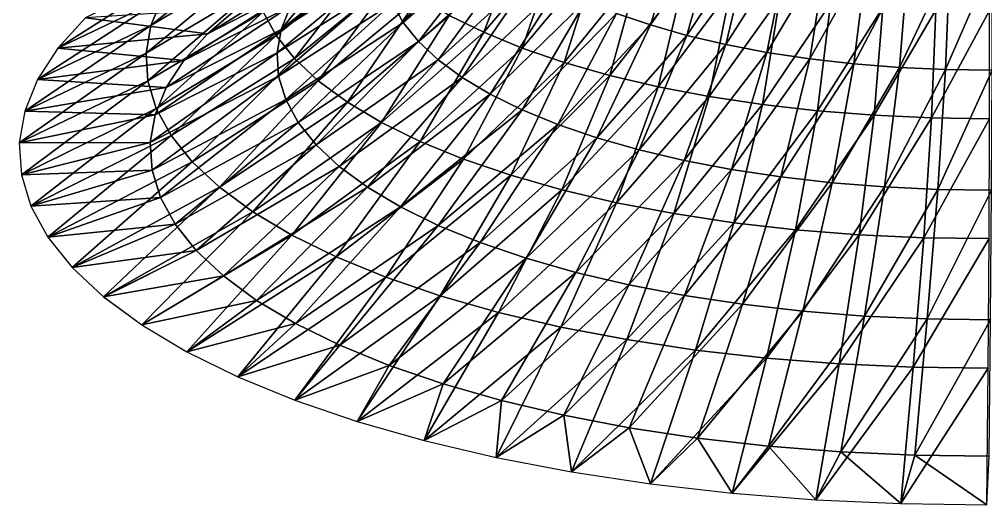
# Model space of a CAD drawing. Header units: metres. Extents: x -644 to 621, y -139 to 1855.
# Drawn here: x -376.4 to -7.7, y -139.4 to 45.9 of the extents above; entities that cross this region are included whole.
import ezdxf

# ---------------------------------------------------------------- set-up
doc = ezdxf.new("R2010")
doc.units = ezdxf.units.M

msp = doc.modelspace()

# ---------------------------------------------------------------- linework, layer by layer
for points in [[(-229.94308, 44.68779, -4451.871), (-199.604, 81.86403, -4458.4927), (-234.0087, 52.114243, -4433.1016), (-234.00859, 52.11434, -4433.1016)], [(-229.94308, 44.68779, -4451.871), (-194.57458, 75.58863, -4474.402), (-199.604, 81.86403, -4458.4927), (-199.6039, 81.86413, -4458.4927)], [(-135.60065, 43.719864, -4556.223), (-123.23194, 83.313515, -4556.223), (-148.50674, 48.133533, -4544.7456), (-148.50664, 48.133633, -4544.7456)], [(-135.60065, 43.719864, -4556.223), (-110.628845, 79.721985, -4565.6274), (-123.23194, 83.313515, -4556.223), (-123.23184, 83.313614, -4556.223)], [(-199.20802, 40.930862, -4561.2695), (-184.48955, 79.64537, -4563.549), (-212.3706, 47.401443, -4544.62), (-212.3705, 47.401543, -4544.62)], [(-199.20802, 40.930862, -4561.2695), (-170.94194, 74.099525, -4577.8887), (-184.48955, 79.64537, -4563.549), (-184.48944, 79.64547, -4563.549)], [(-121.672035, 39.750587, -4566.616), (-110.628845, 79.721985, -4565.6274), (-135.60065, 43.719864, -4556.223), (-135.60054, 43.719963, -4556.223)], [(-121.672035, 39.750587, -4566.616), (-97.1965, 76.55987, -4573.979), (-110.628845, 79.721985, -4565.6274), (-110.628746, 79.722084, -4565.6274)], [(-326.26007, 43.504173, -4352.8604), (-286.78607, 67.10458, -4393.845), (-285.21442, 76.336365, -4370.717), (-285.21432, 76.336464, -4370.717)], [(-326.26007, 43.504173, -4352.8604), (-285.21442, 76.336365, -4370.717), (-321.9795, 54.009895, -4326.6167), (-321.9794, 54.009995, -4326.6167)], [(-278.47818, 39.733658, -4462.817), (-248.13908, 76.90989, -4469.4385), (-283.4051, 48.733345, -4440.0713), (-283.405, 48.733444, -4440.0713)], [(-278.47818, 39.733658, -4462.817), (-241.879, 69.098976, -4489.24), (-248.13908, 76.90989, -4469.4385), (-248.13898, 76.90999, -4469.4385)], [(-276.54742, 42.059784, -4358.0146), (-236.79863, 67.274, -4394.9565), (-235.50177, 74.89198, -4375.871), (-235.50166, 74.89208, -4375.871)], [(-276.54742, 42.059784, -4358.0146), (-235.50177, 74.89198, -4375.871), (-272.91992, 50.962692, -4335.775), (-272.91983, 50.96279, -4335.775)], [(-224.13382, 37.43936, -4470.2476), (-194.57458, 75.58863, -4474.402), (-229.94308, 44.68779, -4451.871), (-229.94298, 44.68789, -4451.871)], [(-224.13382, 37.43936, -4470.2476), (-188.07385, 69.51509, -4489.8496), (-194.57458, 75.58863, -4474.402), (-194.57448, 75.58873, -4474.402)], [(-184.53885, 34.925896, -4576.7964), (-170.94194, 74.099525, -4577.8887), (-199.20802, 40.930862, -4561.2695), (-199.20792, 40.93096, -4561.2695)], [(-184.53885, 34.925896, -4576.7964), (-156.10605, 69.0259, -4591.082), (-170.94194, 74.099525, -4577.8887), (-170.94183, 74.099625, -4577.8887)], [(-106.82694, 36.255898, -4575.846), (-97.1965, 76.55987, -4573.979), (-121.672035, 39.750587, -4566.616), (-121.671936, 39.750687, -4566.616)], [(-106.82694, 36.255898, -4575.846), (-83.037125, 73.85125, -4581.2144), (-97.1965, 76.55987, -4573.979), (-97.1964, 76.55997, -4573.979)], [(-91.17838, 33.262405, -4583.843), (-83.037125, 73.85125, -4581.2144), (-106.82694, 36.255898, -4575.846), (-106.82684, 36.255997, -4575.846)], [(-91.17838, 33.262405, -4583.843), (-68.25847, 71.61675, -4587.2783), (-83.037125, 73.85125, -4581.2144), (-83.037025, 73.85135, -4581.2144)], [(-74.845375, 30.792892, -4590.5444), (-68.25847, 71.61675, -4587.2783), (-91.17838, 33.262405, -4583.843), (-91.17828, 33.262505, -4583.843)], [(-74.845375, 30.792892, -4590.5444), (-52.973015, 69.87337, -4592.125), (-68.25847, 71.61675, -4587.2783), (-68.25837, 71.61685, -4587.2783)], [(-328.06082, 32.926407, -4379.361), (-286.1814, 57.880173, -4417.0225), (-286.78607, 67.10458, -4393.845), (-286.78598, 67.10468, -4393.845)], [(-328.06082, 32.926407, -4379.361), (-286.78607, 67.10458, -4393.845), (-326.26007, 43.504173, -4352.8604), (-326.25998, 43.504272, -4352.8604)], [(-304.5897, 40.301308, -4262.546), (-267.21844, 59.73678, -4313.9224), (-259.48648, 68.31528, -4292.6235), (-259.4864, 68.31538, -4292.6235)], [(-304.5897, 40.301308, -4262.546), (-259.48648, 68.31528, -4292.6235), (-293.18103, 50.080368, -4238.3457), (-293.18094, 50.080467, -4238.3457)], [(-271.4383, 30.949703, -4485.086), (-241.879, 69.098976, -4489.24), (-278.47818, 39.733658, -4462.817), (-278.4781, 39.733757, -4462.817)], [(-278.0735, 33.095825, -4380.472), (-236.2997, 59.662117, -4414.082), (-236.79863, 67.274, -4394.9565), (-236.79852, 67.2741, -4394.9565)], [(-278.0735, 33.095825, -4380.472), (-236.79863, 67.274, -4394.9565), (-276.54742, 42.059784, -4358.0146), (-276.54733, 42.059883, -4358.0146)], [(-271.4383, 30.949703, -4485.086), (-233.78761, 61.5393, -4508.4683), (-241.879, 69.098976, -4489.24), (-241.87889, 69.099075, -4489.24)], [(-216.62512, 30.42408, -4488.0903), (-188.07385, 69.51509, -4489.8496), (-224.13382, 37.43936, -4470.2476), (-224.13371, 37.43946, -4470.2476)], [(-216.62512, 30.42408, -4488.0903), (-180.15129, 63.689617, -4504.7188), (-188.07385, 69.51509, -4489.8496), (-188.07375, 69.51519, -4489.8496)], [(-168.47475, 29.432251, -4591.082), (-156.10605, 69.0259, -4591.082), (-184.53885, 34.925896, -4576.7964), (-184.53874, 34.925995, -4576.7964)], [(-168.47475, 29.432251, -4591.082), (-140.09477, 64.46313, -4603.03), (-156.10605, 69.0259, -4591.082), (-156.10594, 69.026, -4591.082)], [(-57.952293, 28.866158, -4595.9014), (-52.973015, 69.87337, -4592.125), (-74.845375, 30.792892, -4590.5444), (-74.845276, 30.792992, -4590.5444)], [(-57.952293, 28.866158, -4595.9014), (-37.297096, 68.63437, -4595.718), (-52.973015, 69.87337, -4592.125), (-52.972916, 69.87347, -4592.125)], [(-40.627655, 27.49685, -4599.8716), (-37.297096, 68.63437, -4595.718), (-57.952293, 28.866158, -4595.9014), (-57.952194, 28.866257, -4595.9014)], [(-40.627655, 27.49685, -4599.8716), (-21.350006, 67.90919, -4598.0283), (-37.297096, 68.63437, -4595.718), (-37.296997, 68.63447, -4595.718)], [(-23.003345, 26.695396, -4602.4253), (-21.350006, 67.90919, -4598.0283), (-40.627655, 27.49685, -4599.8716), (-40.627556, 27.496948, -4599.8716)], [(-23.003345, 26.695396, -4602.4253), (-5.253118, 67.70334, -4599.04), (-21.350006, 67.90919, -4598.0283), (-21.349907, 67.90929, -4598.0283)], [(-5.213478, 26.467896, -4603.5435), (-5.253118, 67.70334, -4599.04), (-23.003345, 26.695396, -4602.4253), (-23.003246, 26.695496, -4602.4253)], [(-361.7133, 34.84235, -4274.4946), (-321.9795, 54.009895, -4326.6167), (-315.25156, 64.36361, -4300.83), (-315.25146, 64.36371, -4300.83)], [(-361.7133, 34.84235, -4274.4946), (-315.25156, 64.36361, -4300.83), (-351.23077, 46.47255, -4245.6187), (-351.23068, 46.47265, -4245.6187)], [(-207.4741, 23.695335, -4505.2646), (-180.15129, 63.689617, -4504.7188), (-216.62512, 30.42408, -4488.0903), (-216.62502, 30.42418, -4488.0903)], [(-207.4741, 23.695335, -4505.2646), (-170.86717, 58.156548, -4518.895), (-180.15129, 63.689617, -4504.7188), (-180.15118, 63.689716, -4504.7188)], [(-151.13794, 24.49173, -4604.0186), (-140.09477, 64.46313, -4603.03), (-168.47475, 29.432251, -4591.082), (-168.47464, 29.43235, -4591.082)], [(-151.13794, 24.49173, -4604.0186), (-123.03, 60.445892, -4613.6396), (-140.09477, 64.46313, -4603.03), (-140.09467, 64.46323, -4603.03)], [(-313.6802, 30.215515, -4287.5874), (-272.91992, 50.962692, -4335.775), (-267.21844, 59.73678, -4313.9224), (-267.21835, 59.736877, -4313.9224)], [(-313.6802, 30.215515, -4287.5874), (-267.21844, 59.73678, -4313.9224), (-304.5897, 40.301308, -4262.546), (-304.5896, 40.301407, -4262.546)], [(-277.48636, 24.139027, -4402.9766), (-236.2997, 59.662117, -4414.082), (-278.0735, 33.095825, -4380.472), (-278.0734, 33.095924, -4380.472)], [(-277.48636, 24.139027, -4402.9766), (-234.0087, 52.114243, -4433.1016), (-236.2997, 59.662117, -4414.082), (-236.29959, 59.662216, -4414.082)], [(-262.3389, 22.448292, -4506.7085), (-233.78761, 61.5393, -4508.4683), (-271.4383, 30.949703, -4485.086), (-271.4382, 30.949802, -4485.086)], [(-262.3389, 22.448292, -4506.7085), (-223.92648, 54.28839, -4526.975), (-233.78761, 61.5393, -4508.4683), (-233.7875, 61.5394, -4508.4683)], [(-132.66043, 20.14193, -4615.507), (-123.03, 60.445892, -4613.6396), (-151.13794, 24.49173, -4604.0186), (-151.13783, 24.491829, -4604.0186)], [(-132.66043, 20.14193, -4615.507), (-105.041565, 57.004807, -4622.8315), (-123.03, 60.445892, -4613.6396), (-123.0299, 60.44599, -4613.6396)], [(-327.36804, 22.357082, -4405.917), (-286.1814, 57.880173, -4417.0225), (-328.06082, 32.926407, -4379.361), (-328.06073, 32.926506, -4379.361)], [(-327.36804, 22.357082, -4405.917), (-283.4051, 48.733345, -4440.0713), (-286.1814, 57.880173, -4417.0225), (-286.1813, 57.880272, -4417.0225)], [(-196.75041, 17.304337, -4521.639), (-170.86717, 58.156548, -4518.895), (-207.4741, 23.695335, -4505.2646), (-207.474, 23.695435, -4505.2646)], [(-196.75041, 17.304337, -4521.639), (-160.29216, 52.958, -4532.2715), (-170.86717, 58.156548, -4518.895), (-170.86707, 58.156647, -4518.895)], [(-113.18282, 16.41597, -4625.46), (-105.041565, 57.004807, -4622.8315), (-132.66043, 20.14193, -4615.507), (-132.66032, 20.142029, -4615.507)], [(-113.18282, 16.41597, -4625.46), (-86.2664, 54.166046, -4630.5356), (-105.041565, 57.004807, -4622.8315), (-105.041466, 57.004906, -4622.8315)], [(-369.443, 22.946978, -4304.121), (-326.26007, 43.504173, -4352.8604), (-321.9795, 54.009895, -4326.6167), (-321.9794, 54.009995, -4326.6167)], [(-369.443, 22.946978, -4304.121), (-321.9795, 54.009895, -4326.6167), (-361.7133, 34.84235, -4274.4946), (-361.7132, 34.84245, -4274.4946)], [(-274.7906, 15.257553, -4425.357), (-234.0087, 52.114243, -4433.1016), (-277.48636, 24.139027, -4402.9766), (-277.48627, 24.139126, -4402.9766)], [(-274.7906, 15.257553, -4425.357), (-229.94308, 44.68779, -4451.871), (-234.0087, 52.114243, -4433.1016), (-234.00859, 52.11434, -4433.1016)], [(-251.24928, 14.294113, -4527.521), (-223.92648, 54.28839, -4526.975), (-262.3389, 22.448292, -4506.7085), (-262.3388, 22.448391, -4506.7085)], [(-251.24928, 14.294113, -4527.521), (-212.3706, 47.401443, -4544.62), (-223.92648, 54.28839, -4526.975), (-223.92638, 54.28849, -4526.975)], [(-184.53569, 11.299721, -4537.0894), (-160.29216, 52.958, -4532.2715), (-196.75041, 17.304337, -4521.639), (-196.7503, 17.304436, -4521.639)], [(-184.53569, 11.299721, -4537.0894), (-148.50674, 48.133533, -4544.7456), (-160.29216, 52.958, -4532.2715), (-160.29205, 52.9581, -4532.2715)], [(-92.85331, 13.342194, -4633.802), (-86.2664, 54.166046, -4630.5356), (-113.18282, 16.41597, -4625.46), (-113.182724, 16.416069, -4625.46)], [(-92.85331, 13.342194, -4633.802), (-66.84738, 51.95121, -4636.6934), (-86.2664, 54.166046, -4630.5356), (-86.266304, 54.166145, -4630.5356)], [(-71.82665, 10.944, -4640.469), (-66.84738, 51.95121, -4636.6934), (-92.85331, 13.342194, -4633.802), (-92.85321, 13.342294, -4633.802)], [(-71.82665, 10.944, -4640.469), (-46.932304, 50.37716, -4641.257), (-66.84738, 51.95121, -4636.6934), (-66.84728, 51.95131, -4636.6934)], [(-351.23077, 46.47255, -4245.6187), (-304.5897, 40.301308, -4262.546), (-293.18103, 50.080368, -4238.3457), (-293.18094, 50.080467, -4238.3457)], [(-324.18692, 11.876656, -4432.326), (-283.4051, 48.733345, -4440.0713), (-327.36804, 22.357082, -4405.917), (-327.36795, 22.357182, -4405.917)], [(-324.18692, 11.876656, -4432.326), (-278.47818, 39.733658, -4462.817), (-283.4051, 48.733345, -4440.0713), (-283.405, 48.733444, -4440.0713)], [(-320.38345, 19.899773, -4313.2793), (-276.54742, 42.059784, -4358.0146), (-272.91992, 50.962692, -4335.775), (-272.91983, 50.96279, -4335.775)], [(-320.38345, 19.899773, -4313.2793), (-272.91992, 50.962692, -4335.775), (-313.6802, 30.215515, -4287.5874), (-313.6801, 30.215614, -4287.5874)], [(-170.9229, 5.727196, -4551.498), (-148.50674, 48.133533, -4544.7456), (-184.53569, 11.299721, -4537.0894), (-184.53558, 11.299821, -4537.0894)], [(-170.9229, 5.727196, -4551.498), (-135.60065, 43.719864, -4556.223), (-148.50674, 48.133533, -4544.7456), (-148.50664, 48.133633, -4544.7456)], [(-50.262863, 9.239624, -4645.411), (-46.932304, 50.37716, -4641.257), (-71.82665, 10.944, -4640.469), (-71.82655, 10.9441, -4640.469)], [(-50.262863, 9.239624, -4645.411), (-26.672726, 49.45587, -4644.193), (-46.932304, 50.37716, -4641.257), (-46.932205, 50.37726, -4641.257)], [(-28.32607, 8.242065, -4648.59), (-26.672726, 49.45587, -4644.193), (-50.262863, 9.239624, -4645.411), (-50.262764, 9.239724, -4645.411)], [(-28.32607, 8.242065, -4648.59), (-6.222844, 49.19435, -4645.478), (-26.672726, 49.45587, -4644.193), (-26.672626, 49.45597, -4644.193)], [(-6.183203, 7.958908, -4649.9814), (-6.222844, 49.19435, -4645.478), (-28.32607, 8.242065, -4648.59), (-28.325972, 8.242166, -4648.59)], [(-304.5897, 40.301308, -4262.546), (-351.23077, 46.47255, -4245.6187), (-361.7133, 34.84235, -4274.4946), (-361.7132, 34.84245, -4274.4946)], [(-270.00662, 6.518953, -4447.443), (-229.94308, 44.68779, -4451.871), (-274.7906, 15.257553, -4425.357), (-274.7905, 15.257653, -4425.357)], [(-270.00662, 6.518953, -4447.443), (-224.13382, 37.43936, -4470.2476), (-229.94308, 44.68779, -4451.871), (-229.94298, 44.68789, -4451.871)], [(-238.25389, 6.549225, -4547.3643), (-212.3706, 47.401443, -4544.62), (-251.24928, 14.294113, -4527.521), (-251.24918, 14.294213, -4527.521)], [(-238.25389, 6.549225, -4547.3643), (-199.20802, 40.930862, -4561.2695), (-212.3706, 47.401443, -4544.62), (-212.3705, 47.401543, -4544.62)], [(-374.361, 10.876968, -4334.272), (-328.06082, 32.926407, -4379.361), (-326.26007, 43.504173, -4352.8604), (-326.25998, 43.504272, -4352.8604)], [(-374.361, 10.876968, -4334.272), (-326.26007, 43.504173, -4352.8604), (-369.443, 22.946978, -4304.121), (-369.4429, 22.947077, -4304.121)], [(-324.64838, 9.432579, -4339.427), (-278.0735, 33.095825, -4380.472), (-276.54742, 42.059784, -4358.0146), (-276.54733, 42.059883, -4358.0146)], [(-324.64838, 9.432579, -4339.427), (-276.54742, 42.059784, -4358.0146), (-320.38345, 19.899773, -4313.2793), (-320.38336, 19.899872, -4313.2793)], [(-223.45157, -0.727417, -4566.088), (-199.20802, 40.930862, -4561.2695), (-238.25389, 6.549225, -4547.3643), (-238.25378, 6.549325, -4547.3643)], [(-223.45157, -0.727417, -4566.088), (-184.53885, 34.925896, -4576.7964), (-199.20802, 40.930862, -4561.2695), (-199.20792, 40.93096, -4561.2695)], [(-156.01562, 0.629158, -4564.7554), (-135.60065, 43.719864, -4556.223), (-170.9229, 5.727196, -4551.498), (-170.92279, 5.727296, -4551.498)], [(-156.01562, 0.629158, -4564.7554), (-121.672035, 39.750587, -4566.616), (-135.60065, 43.719864, -4556.223), (-135.60054, 43.719963, -4556.223)], [(-361.7133, 34.84235, -4274.4946), (-313.6802, 30.215515, -4287.5874), (-304.5897, 40.301308, -4262.546), (-304.5896, 40.301407, -4262.546)], [(-318.54172, 1.564823, -4458.388), (-278.47818, 39.733658, -4462.817), (-324.18692, 11.876656, -4432.326), (-324.18683, 11.876756, -4432.326)], [(-318.54172, 1.564823, -4458.388), (-271.4383, 30.949703, -4485.086), (-278.47818, 39.733658, -4462.817), (-278.4781, 39.733757, -4462.817)], [(-263.17096, -2.010166, -4469.0654), (-224.13382, 37.43936, -4470.2476), (-270.00662, 6.518953, -4447.443), (-270.00653, 6.519054, -4447.443)], [(-263.17096, -2.010166, -4469.0654), (-216.62512, 30.42408, -4488.0903), (-224.13382, 37.43936, -4470.2476), (-224.13371, 37.43946, -4470.2476)], [(-139.9273, -3.955582, -4576.76), (-121.672035, 39.750587, -4566.616), (-156.01562, 0.629158, -4564.7554), (-156.01552, 0.629258, -4564.7554)], [(-139.9273, -3.955582, -4576.76), (-106.82694, 36.255898, -4575.846), (-121.672035, 39.750587, -4566.616), (-121.671936, 39.750687, -4566.616)], [(-313.6802, 30.215515, -4287.5874), (-361.7133, 34.84235, -4274.4946), (-369.443, 22.946978, -4304.121), (-369.4429, 22.947077, -4304.121)], [(-206.955, -7.480438, -4583.549), (-184.53885, 34.925896, -4576.7964), (-223.45157, -0.727417, -4566.088), (-223.45146, -0.727317, -4566.088)], [(-206.955, -7.480438, -4583.549), (-168.47475, 29.432251, -4591.082), (-184.53885, 34.925896, -4576.7964), (-184.53874, 34.925995, -4576.7964)], [(-122.78043, -7.992134, -4587.421), (-106.82694, 36.255898, -4575.846), (-139.9273, -3.955582, -4576.76), (-139.9272, -3.955482, -4576.76)], [(-122.78043, -7.992134, -4587.421), (-91.17838, 33.262405, -4583.843), (-106.82694, 36.255898, -4575.846), (-106.82684, 36.255997, -4575.846)], [(-104.705444, -11.449776, -4596.657), (-91.17838, 33.262405, -4583.843), (-122.78043, -7.992134, -4587.421), (-122.780334, -7.992034, -4587.421)], [(-104.705444, -11.449776, -4596.657), (-74.845375, 30.792892, -4590.5444), (-91.17838, 33.262405, -4583.843), (-91.17828, 33.262505, -4583.843)], [(-376.42987, -1.27582, -4364.7188), (-327.36804, 22.357082, -4405.917), (-328.06082, 32.926407, -4379.361), (-328.06073, 32.926506, -4379.361)], [(-376.42987, -1.27582, -4364.7188), (-328.06082, 32.926407, -4379.361), (-374.361, 10.876968, -4334.272), (-374.3609, 10.877069, -4334.272)], [(-369.443, 22.946978, -4304.121), (-320.38345, 19.899773, -4313.2793), (-313.6802, 30.215515, -4287.5874), (-313.6801, 30.215614, -4287.5874)], [(-326.4425, -1.106401, -4365.83), (-277.48636, 24.139027, -4402.9766), (-278.0735, 33.095825, -4380.472), (-278.0734, 33.095924, -4380.472)], [(-326.4425, -1.106401, -4365.83), (-278.0735, 33.095825, -4380.472), (-324.64838, 9.432579, -4339.427), (-324.6483, 9.432679, -4339.427)], [(-310.4754, -8.499825, -4483.904), (-271.4383, 30.949703, -4485.086), (-318.54172, 1.564823, -4458.388), (-318.54163, 1.564923, -4458.388)], [(-310.4754, -8.499825, -4483.904), (-262.3389, 22.448292, -4506.7085), (-271.4383, 30.949703, -4485.086), (-271.4382, 30.949802, -4485.086)], [(-254.33559, -10.26495, -4490.061), (-216.62512, 30.42408, -4488.0903), (-263.17096, -2.010166, -4469.0654), (-263.17087, -2.010066, -4469.0654)], [(-254.33559, -10.26495, -4490.061), (-207.4741, 23.695335, -4505.2646), (-216.62512, 30.42408, -4488.0903), (-216.62502, 30.42418, -4488.0903)], [(-85.83992, -14.302208, -4604.3984), (-74.845375, 30.792892, -4590.5444), (-104.705444, -11.449776, -4596.657), (-104.705345, -11.449676, -4596.657)], [(-85.83992, -14.302208, -4604.3984), (-57.952293, 28.866158, -4595.9014), (-74.845375, 30.792892, -4590.5444), (-74.845276, 30.792992, -4590.5444)], [(-188.88974, -13.658455, -4599.6143), (-168.47475, 29.432251, -4591.082), (-206.955, -7.480438, -4583.549), (-206.9549, -7.480338, -4583.549)], [(-188.88974, -13.658455, -4599.6143), (-151.13794, 24.49173, -4604.0186), (-168.47475, 29.432251, -4591.082), (-168.47464, 29.43235, -4591.082)], [(-66.32745, -16.52771, -4610.5854), (-57.952293, 28.866158, -4595.9014), (-85.83992, -14.302208, -4604.3984), (-85.83982, -14.302108, -4604.3984)], [(-66.32745, -16.52771, -4610.5854), (-40.627655, 27.49685, -4599.8716), (-57.952293, 28.866158, -4595.9014), (-57.952194, 28.866257, -4595.9014)], [(-46.316544, -18.109322, -4615.1714), (-40.627655, 27.49685, -4599.8716), (-66.32745, -16.52771, -4610.5854), (-66.327354, -16.52761, -4610.5854)], [(-46.316544, -18.109322, -4615.1714), (-23.003345, 26.695396, -4602.4253), (-40.627655, 27.49685, -4599.8716), (-40.627556, 27.496948, -4599.8716)], [(-25.95948, -19.03505, -4618.1216), (-23.003345, 26.695396, -4602.4253), (-46.316544, -18.109322, -4615.1714), (-46.316444, -18.109222, -4615.1714)], [(-25.95948, -19.03505, -4618.1216), (-5.213478, 26.467896, -4603.5435), (-23.003345, 26.695396, -4602.4253), (-23.003246, 26.695496, -4602.4253)], [(-5.41119, -19.297829, -4619.4126), (-5.213478, 26.467896, -4603.5435), (-25.95948, -19.03505, -4618.1216), (-25.959381, -19.03495, -4618.1216)], [(-375.63394, -13.418902, -4395.229), (-327.36804, 22.357082, -4405.917), (-376.42987, -1.27582, -4364.7188), (-376.42978, -1.27572, -4364.7188)], [(-375.63394, -13.418902, -4395.229), (-324.18692, 11.876656, -4432.326), (-327.36804, 22.357082, -4405.917), (-327.36795, 22.357182, -4405.917)], [(-320.38345, 19.899773, -4313.2793), (-369.443, 22.946978, -4304.121), (-374.361, 10.876968, -4334.272), (-374.3609, 10.877069, -4334.272)], [(-325.75223, -11.636959, -4392.2886), (-277.48636, 24.139027, -4402.9766), (-326.4425, -1.106401, -4365.83), (-326.4424, -1.106301, -4365.83)], [(-325.75223, -11.636959, -4392.2886), (-274.7906, 15.257553, -4425.357), (-277.48636, 24.139027, -4402.9766), (-277.48627, 24.139126, -4402.9766)], [(-300.04935, -18.240742, -4508.6797), (-262.3389, 22.448292, -4506.7085), (-310.4754, -8.499825, -4483.904), (-310.4753, -8.499724, -4483.904)], [(-300.04935, -18.240742, -4508.6797), (-251.24928, 14.294113, -4527.521), (-262.3389, 22.448292, -4506.7085), (-262.3388, 22.448391, -4506.7085)], [(-243.56772, -18.182568, -4510.27), (-207.4741, 23.695335, -4505.2646), (-254.33559, -10.26495, -4490.061), (-254.33548, -10.26485, -4490.061)], [(-243.56772, -18.182568, -4510.27), (-196.75041, 17.304337, -4521.639), (-207.4741, 23.695335, -4505.2646), (-207.474, 23.695435, -4505.2646)], [(-169.39322, -19.21444, -4614.162), (-151.13794, 24.49173, -4604.0186), (-188.88974, -13.658455, -4599.6143), (-188.88963, -13.658355, -4599.6143)], [(-169.39322, -19.21444, -4614.162), (-132.66043, 20.14193, -4615.507), (-151.13794, 24.49173, -4604.0186), (-151.13783, 24.491829, -4604.0186)], [(-374.361, 10.876968, -4334.272), (-324.64838, 9.432579, -4339.427), (-320.38345, 19.899773, -4313.2793), (-320.38336, 19.899872, -4313.2793)], [(-148.61389, -24.106094, -4627.082), (-132.66043, 20.14193, -4615.507), (-169.39322, -19.21444, -4614.162), (-169.39311, -19.21434, -4614.162)], [(-148.61389, -24.106094, -4627.082), (-113.18282, 16.41597, -4625.46), (-132.66043, 20.14193, -4615.507), (-132.66032, 20.142029, -4615.507)], [(-322.58282, -22.078957, -4418.601), (-274.7906, 15.257553, -4425.357), (-325.75223, -11.636959, -4392.2886), (-325.75214, -11.636859, -4392.2886)], [(-322.58282, -22.078957, -4418.601), (-270.00662, 6.518953, -4447.443), (-274.7906, 15.257553, -4425.357), (-274.7905, 15.257653, -4425.357)], [(-230.94931, -25.702763, -4529.5376), (-196.75041, 17.304337, -4521.639), (-243.56772, -18.182568, -4510.27), (-243.56761, -18.182468, -4510.27)], [(-230.94931, -25.702763, -4529.5376), (-184.53569, 11.299721, -4537.0894), (-196.75041, 17.304337, -4521.639), (-196.7503, 17.304436, -4521.639)], [(-126.709885, -28.296227, -4638.275), (-113.18282, 16.41597, -4625.46), (-148.61389, -24.106094, -4627.082), (-148.61378, -24.105995, -4627.082)], [(-126.709885, -28.296227, -4638.275), (-92.85331, 13.342194, -4633.802), (-113.18282, 16.41597, -4625.46), (-113.182724, 16.416069, -4625.46)], [(-371.97916, -25.459854, -4425.571), (-324.18692, 11.876656, -4432.326), (-375.63394, -13.418902, -4395.229), (-375.63385, -13.418802, -4395.229)], [(-371.97916, -25.459854, -4425.571), (-318.54172, 1.564823, -4458.388), (-324.18692, 11.876656, -4432.326), (-324.18683, 11.876756, -4432.326)], [(-287.3429, -27.583786, -4532.5264), (-251.24928, 14.294113, -4527.521), (-300.04935, -18.240742, -4508.6797), (-300.04926, -18.240643, -4508.6797)], [(-287.3429, -27.583786, -4532.5264), (-238.25389, 6.549225, -4547.3643), (-251.24928, 14.294113, -4527.521), (-251.24918, 14.294213, -4527.521)], [(-216.57643, -32.7683, -4547.718), (-184.53569, 11.299721, -4537.0894), (-230.94931, -25.702763, -4529.5376), (-230.9492, -25.702663, -4529.5376)], [(-216.57643, -32.7683, -4547.718), (-170.9229, 5.727196, -4551.498), (-184.53569, 11.299721, -4537.0894), (-184.53558, 11.299821, -4537.0894)], [(-103.84785, -31.752914, -4647.656), (-92.85331, 13.342194, -4633.802), (-126.709885, -28.296227, -4638.275), (-126.709785, -28.296127, -4638.275)], [(-103.84785, -31.752914, -4647.656), (-71.82665, 10.944, -4640.469), (-92.85331, 13.342194, -4633.802), (-92.85321, 13.342294, -4633.802)], [(-324.64838, 9.432579, -4339.427), (-374.361, 10.876968, -4334.272), (-376.42987, -1.27582, -4364.7188), (-376.42978, -1.27572, -4364.7188)], [(-376.42987, -1.27582, -4364.7188), (-326.4425, -1.106401, -4365.83), (-324.64838, 9.432579, -4339.427), (-324.6483, 9.432679, -4339.427)], [(-80.20181, -34.449867, -4655.1533), (-71.82665, 10.944, -4640.469), (-103.84785, -31.752914, -4647.656), (-103.84775, -31.752815, -4647.656)], [(-80.20181, -34.449867, -4655.1533), (-50.262863, 9.239624, -4645.411), (-71.82665, 10.944, -4640.469), (-71.82655, 10.9441, -4640.469)], [(-55.951744, -36.366547, -4660.711), (-50.262863, 9.239624, -4645.411), (-80.20181, -34.449867, -4655.1533), (-80.20171, -34.449768, -4655.1533)], [(-55.951744, -36.366547, -4660.711), (-28.32607, 8.242065, -4648.59), (-50.262863, 9.239624, -4645.411), (-50.262764, 9.239724, -4645.411)], [(-31.282204, -37.488373, -4664.2856), (-28.32607, 8.242065, -4648.59), (-55.951744, -36.366547, -4660.711), (-55.951645, -36.366447, -4660.711)], [(-31.282204, -37.488373, -4664.2856), (-6.183203, 7.958908, -4649.9814), (-28.32607, 8.242065, -4648.59), (-28.325972, 8.242166, -4648.59)], [(-6.380916, -37.806816, -4665.8506), (-6.183203, 7.958908, -4649.9814), (-31.282204, -37.488373, -4664.2856), (-31.282104, -37.488274, -4664.2856)], [(-316.95828, -32.352974, -4444.5674), (-270.00662, 6.518953, -4447.443), (-322.58282, -22.078957, -4418.601), (-322.58273, -22.078857, -4418.601)], [(-316.95828, -32.352974, -4444.5674), (-263.17096, -2.010166, -4469.0654), (-270.00662, 6.518953, -4447.443), (-270.00653, 6.519054, -4447.443)], [(-272.45276, -36.457867, -4555.2627), (-238.25389, 6.549225, -4547.3643), (-287.3429, -27.583786, -4532.5264), (-287.3428, -27.583687, -4532.5264)], [(-272.45276, -36.457867, -4555.2627), (-223.45157, -0.727417, -4566.088), (-238.25389, 6.549225, -4547.3643), (-238.25378, 6.549325, -4547.3643)], [(-200.55844, -39.32542, -4564.6724), (-170.9229, 5.727196, -4551.498), (-216.57643, -32.7683, -4547.718), (-216.57632, -32.7682, -4547.718)], [(-200.55844, -39.32542, -4564.6724), (-156.01562, 0.629158, -4564.7554), (-170.9229, 5.727196, -4551.498), (-170.92279, 5.727296, -4551.498)], [(-365.49338, -37.30711, -4455.513), (-318.54172, 1.564823, -4458.388), (-371.97916, -25.459854, -4425.571), (-371.97906, -25.459755, -4425.571)], [(-365.49338, -37.30711, -4455.513), (-310.4754, -8.499825, -4483.904), (-318.54172, 1.564823, -4458.388), (-318.54163, 1.564923, -4458.388)], [(-183.01726, -45.324207, -4580.2715), (-156.01562, 0.629158, -4564.7554), (-200.55844, -39.32542, -4564.6724), (-200.55833, -39.32532, -4564.6724)], [(-183.01726, -45.324207, -4580.2715), (-139.9273, -3.955582, -4576.76), (-156.01562, 0.629158, -4564.7554), (-156.01552, 0.629258, -4564.7554)], [(-326.4425, -1.106401, -4365.83), (-376.42987, -1.27582, -4364.7188), (-375.63394, -13.418902, -4395.229), (-375.63385, -13.418802, -4395.229)], [(-375.63394, -13.418902, -4395.229), (-325.75223, -11.636959, -4392.2886), (-326.4425, -1.106401, -4365.83), (-326.4424, -1.106301, -4365.83)], [(-308.92154, -42.38071, -4469.9897), (-263.17096, -2.010166, -4469.0654), (-316.95828, -32.352974, -4444.5674), (-316.9582, -32.352875, -4444.5674)], [(-308.92154, -42.38071, -4469.9897), (-254.33559, -10.26495, -4490.061), (-263.17096, -2.010166, -4469.0654), (-263.17087, -2.010066, -4469.0654)], [(-255.49228, -44.795437, -4576.7163), (-223.45157, -0.727417, -4566.088), (-272.45276, -36.457867, -4555.2627), (-272.45267, -36.457767, -4555.2627)], [(-255.49228, -44.795437, -4576.7163), (-206.955, -7.480438, -4583.549), (-223.45157, -0.727417, -4566.088), (-223.45146, -0.727317, -4566.088)], [(-164.08636, -50.718998, -4594.3975), (-139.9273, -3.955582, -4576.76), (-183.01726, -45.324207, -4580.2715), (-183.01715, -45.32411, -4580.2715)], [(-164.08636, -50.718998, -4594.3975), (-122.78043, -7.992134, -4587.421), (-139.9273, -3.955582, -4576.76), (-139.9272, -3.955482, -4576.76)], [(-356.22598, -48.87037, -4484.828), (-310.4754, -8.499825, -4483.904), (-365.49338, -37.30711, -4455.513), (-365.4933, -37.30701, -4455.513)], [(-356.22598, -48.87037, -4484.828), (-300.04935, -18.240742, -4508.6797), (-310.4754, -8.499825, -4483.904), (-310.4753, -8.499724, -4483.904)], [(-298.53375, -52.0859, -4494.6743), (-254.33559, -10.26495, -4490.061), (-308.92154, -42.38071, -4469.9897), (-308.92145, -42.38061, -4469.9897)], [(-298.53375, -52.0859, -4494.6743), (-243.56772, -18.182568, -4510.27), (-254.33559, -10.26495, -4490.061), (-254.33548, -10.26485, -4490.061)], [(-236.59053, -52.533054, -4596.7227), (-206.955, -7.480438, -4583.549), (-255.49228, -44.795437, -4576.7163), (-255.49217, -44.795338, -4576.7163)], [(-236.59053, -52.533054, -4596.7227), (-188.88974, -13.658455, -4599.6143), (-206.955, -7.480438, -4583.549), (-206.9549, -7.480338, -4583.549)], [(-143.90987, -55.468754, -4606.9424), (-122.78043, -7.992134, -4587.421), (-164.08636, -50.718998, -4594.3975), (-164.08626, -50.7189, -4594.3975)], [(-143.90987, -55.468754, -4606.9424), (-104.705444, -11.449776, -4596.657), (-122.78043, -7.992134, -4587.421), (-122.780334, -7.992034, -4587.421)], [(-325.75223, -11.636959, -4392.2886), (-375.63394, -13.418902, -4395.229), (-371.97916, -25.459854, -4425.571), (-371.97906, -25.459755, -4425.571)], [(-371.97916, -25.459854, -4425.571), (-322.58282, -22.078957, -4418.601), (-325.75223, -11.636959, -4392.2886), (-325.75214, -11.636859, -4392.2886)], [(-215.89137, -59.611813, -4615.131), (-188.88974, -13.658455, -4599.6143), (-236.59053, -52.533054, -4596.7227), (-236.59042, -52.532955, -4596.7227)], [(-215.89137, -59.611813, -4615.131), (-169.39322, -19.21444, -4614.162), (-188.88974, -13.658455, -4599.6143), (-188.88963, -13.658355, -4599.6143)], [(-122.6413, -59.53732, -4617.8105), (-104.705444, -11.449776, -4596.657), (-143.90987, -55.468754, -4606.9424), (-143.90976, -55.468655, -4606.9424)], [(-122.6413, -59.53732, -4617.8105), (-85.83992, -14.302208, -4604.3984), (-104.705444, -11.449776, -4596.657), (-104.705345, -11.449676, -4596.657)], [(-100.442505, -62.89371, -4626.9194), (-85.83992, -14.302208, -4604.3984), (-122.6413, -59.53732, -4617.8105), (-122.6412, -59.53722, -4617.8105)], [(-100.442505, -62.89371, -4626.9194), (-66.32745, -16.52771, -4610.5854), (-85.83992, -14.302208, -4604.3984), (-85.83982, -14.302108, -4604.3984)], [(-344.24747, -60.06169, -4513.2925), (-300.04935, -18.240742, -4508.6797), (-356.22598, -48.87037, -4484.828), (-356.2259, -48.87027, -4484.828)], [(-344.24747, -60.06169, -4513.2925), (-287.3429, -27.583786, -4532.5264), (-300.04935, -18.240742, -4508.6797), (-300.04926, -18.240643, -4508.6797)], [(-285.87387, -61.394684, -4518.4336), (-243.56772, -18.182568, -4510.27), (-298.53375, -52.0859, -4494.6743), (-298.53366, -52.0858, -4494.6743)], [(-285.87387, -61.394684, -4518.4336), (-230.94931, -25.702763, -4529.5376), (-243.56772, -18.182568, -4510.27), (-243.56761, -18.182468, -4510.27)], [(-77.48248, -65.51242, -4634.1997), (-66.32745, -16.52771, -4610.5854), (-100.442505, -62.89371, -4626.9194), (-100.442406, -62.893612, -4626.9194)], [(-77.48248, -65.51242, -4634.1997), (-46.316544, -18.109322, -4615.1714), (-66.32745, -16.52771, -4610.5854), (-66.327354, -16.52761, -4610.5854)], [(-53.935936, -67.373505, -4639.5957), (-46.316544, -18.109322, -4615.1714), (-77.48248, -65.51242, -4634.1997), (-77.48238, -65.51232, -4634.1997)], [(-53.935936, -67.373505, -4639.5957), (-25.95948, -19.03505, -4618.1216), (-46.316544, -18.109322, -4615.1714), (-46.316444, -18.109222, -4615.1714)], [(-322.58282, -22.078957, -4418.601), (-371.97916, -25.459854, -4425.571), (-365.49338, -37.30711, -4455.513), (-365.4933, -37.30701, -4455.513)], [(-365.49338, -37.30711, -4455.513), (-316.95828, -32.352974, -4444.5674), (-322.58282, -22.078957, -4418.601), (-322.58273, -22.078857, -4418.601)], [(-193.55229, -65.977844, -4631.8), (-169.39322, -19.21444, -4614.162), (-215.89137, -59.611813, -4615.131), (-215.89127, -59.611713, -4615.131)], [(-193.55229, -65.977844, -4631.8), (-148.61389, -24.106094, -4627.082), (-169.39322, -19.21444, -4614.162), (-169.39311, -19.21434, -4614.162)], [(-29.982063, -68.46278, -4643.067), (-25.95948, -19.03505, -4618.1216), (-53.935936, -67.373505, -4639.5957), (-53.935837, -67.373405, -4639.5957)], [(-29.982063, -68.46278, -4643.067), (-5.41119, -19.297829, -4619.4126), (-25.95948, -19.03505, -4618.1216), (-25.959381, -19.03495, -4618.1216)], [(-5.803196, -68.77199, -4644.5864), (-5.41119, -19.297829, -4619.4126), (-29.982063, -68.46278, -4643.067), (-29.981964, -68.462685, -4643.067)], [(-271.0384, -70.23622, -4541.087), (-230.94931, -25.702763, -4529.5376), (-285.87387, -61.394684, -4518.4336), (-285.87378, -61.394585, -4518.4336)], [(-271.0384, -70.23622, -4541.087), (-216.57643, -32.7683, -4547.718), (-230.94931, -25.702763, -4529.5376), (-230.9492, -25.702663, -4529.5376)], [(-169.74335, -71.58272, -4646.603), (-148.61389, -24.106094, -4627.082), (-193.55229, -65.977844, -4631.8), (-193.55219, -65.977745, -4631.8)], [(-169.74335, -71.58272, -4646.603), (-126.709885, -28.296227, -4638.275), (-148.61389, -24.106094, -4627.082), (-148.61378, -24.105995, -4627.082)], [(-329.64908, -70.79591, -4540.6904), (-287.3429, -27.583786, -4532.5264), (-344.24747, -60.06169, -4513.2925), (-344.24738, -60.061592, -4513.2925)], [(-329.64908, -70.79591, -4540.6904), (-272.45276, -36.457867, -4555.2627), (-287.3429, -27.583786, -4532.5264), (-287.3428, -27.583687, -4532.5264)], [(-144.64574, -76.38376, -4659.4277), (-126.709885, -28.296227, -4638.275), (-169.74335, -71.58272, -4646.603), (-169.74324, -71.58262, -4646.603)], [(-144.64574, -76.38376, -4659.4277), (-103.84785, -31.752914, -4647.656), (-126.709885, -28.296227, -4638.275), (-126.709785, -28.296127, -4638.275)], [(-316.95828, -32.352974, -4444.5674), (-365.49338, -37.30711, -4455.513), (-356.22598, -48.87037, -4484.828), (-356.2259, -48.87027, -4484.828)], [(-356.22598, -48.87037, -4484.828), (-308.92154, -42.38071, -4469.9897), (-316.95828, -32.352974, -4444.5674), (-316.9582, -32.352875, -4444.5674)], [(-254.14009, -78.54322, -4562.4614), (-216.57643, -32.7683, -4547.718), (-271.0384, -70.23622, -4541.087), (-271.0383, -70.23612, -4541.087)], [(-254.14009, -78.54322, -4562.4614), (-200.55844, -39.32542, -4564.6724), (-216.57643, -32.7683, -4547.718), (-216.57632, -32.7682, -4547.718)], [(-118.45043, -80.34444, -4670.177), (-103.84785, -31.752914, -4647.656), (-144.64574, -76.38376, -4659.4277), (-144.64563, -76.38366, -4659.4277)], [(-118.45043, -80.34444, -4670.177), (-80.20181, -34.449867, -4655.1533), (-103.84785, -31.752914, -4647.656), (-103.84775, -31.752815, -4647.656)], [(-312.5418, -80.99133, -4566.8125), (-272.45276, -36.457867, -4555.2627), (-329.64908, -70.79591, -4540.6904), (-329.649, -70.795815, -4540.6904)], [(-312.5418, -80.99133, -4566.8125), (-255.49228, -44.795437, -4576.7163), (-272.45276, -36.457867, -4555.2627), (-272.45267, -36.457767, -4555.2627)], [(-91.35684, -83.434586, -4678.7676), (-80.20181, -34.449867, -4655.1533), (-118.45043, -80.34444, -4670.177), (-118.45033, -80.34434, -4670.177)], [(-91.35684, -83.434586, -4678.7676), (-55.951744, -36.366547, -4660.711), (-80.20181, -34.449867, -4655.1533), (-80.20171, -34.449768, -4655.1533)], [(-63.571136, -85.63072, -4685.1353), (-55.951744, -36.366547, -4660.711), (-91.35684, -83.434586, -4678.7676), (-91.35674, -83.43449, -4678.7676)], [(-63.571136, -85.63072, -4685.1353), (-31.282204, -37.488373, -4664.2856), (-55.951744, -36.366547, -4660.711), (-55.951645, -36.366447, -4660.711)], [(-235.30765, -86.25246, -4582.395), (-200.55844, -39.32542, -4564.6724), (-254.14009, -78.54322, -4562.4614), (-254.13998, -78.54312, -4562.4614)], [(-235.30765, -86.25246, -4582.395), (-183.01726, -45.324207, -4580.2715), (-200.55844, -39.32542, -4564.6724), (-200.55833, -39.32532, -4564.6724)], [(-35.304794, -86.91611, -4689.231), (-31.282204, -37.488373, -4664.2856), (-63.571136, -85.63072, -4685.1353), (-63.571037, -85.63062, -4685.1353)], [(-35.304794, -86.91611, -4689.231), (-6.380916, -37.806816, -4665.8506), (-31.282204, -37.488373, -4664.2856), (-31.282104, -37.488274, -4664.2856)], [(-6.772923, -87.280975, -4691.0244), (-6.380916, -37.806816, -4665.8506), (-35.304794, -86.91611, -4689.231), (-35.304695, -86.91601, -4689.231)], [(-308.92154, -42.38071, -4469.9897), (-356.22598, -48.87037, -4484.828), (-344.24747, -60.06169, -4513.2925), (-344.24738, -60.061592, -4513.2925)], [(-344.24747, -60.06169, -4513.2925), (-298.53375, -52.0859, -4494.6743), (-308.92154, -42.38071, -4469.9897), (-308.92145, -42.38061, -4469.9897)], [(-293.05597, -90.570366, -4591.46), (-255.49228, -44.795437, -4576.7163), (-312.5418, -80.99133, -4566.8125), (-312.54172, -80.991234, -4566.8125)], [(-293.05597, -90.570366, -4591.46), (-236.59053, -52.533054, -4596.7227), (-255.49228, -44.795437, -4576.7163), (-255.49217, -44.795338, -4576.7163)], [(-214.68437, -93.30527, -4600.7354), (-183.01726, -45.324207, -4580.2715), (-235.30765, -86.25246, -4582.395), (-235.30754, -86.25236, -4582.395)], [(-214.68437, -93.30527, -4600.7354), (-164.08636, -50.718998, -4594.3975), (-183.01726, -45.324207, -4580.2715), (-183.01715, -45.32411, -4580.2715)], [(-192.42723, -99.64795, -4617.3433), (-164.08636, -50.718998, -4594.3975), (-214.68437, -93.30527, -4600.7354), (-214.68427, -93.30517, -4600.7354)], [(-192.42723, -99.64795, -4617.3433), (-143.90987, -55.468754, -4606.9424), (-164.08636, -50.718998, -4594.3975), (-164.08626, -50.7189, -4594.3975)], [(-298.53375, -52.0859, -4494.6743), (-344.24747, -60.06169, -4513.2925), (-329.64908, -70.79591, -4540.6904), (-329.649, -70.795815, -4540.6904)], [(-329.64908, -70.79591, -4540.6904), (-285.87387, -61.394684, -4518.4336), (-298.53375, -52.0859, -4494.6743), (-298.53366, -52.0858, -4494.6743)], [(-271.33975, -99.46008, -4614.446), (-236.59053, -52.533054, -4596.7227), (-293.05597, -90.570366, -4591.46), (-293.05588, -90.57027, -4591.46)], [(-271.33975, -99.46008, -4614.446), (-215.89137, -59.611813, -4615.131), (-236.59053, -52.533054, -4596.7227), (-236.59042, -52.532955, -4596.7227)], [(-168.7056, -105.23227, -4632.0923), (-143.90987, -55.468754, -4606.9424), (-192.42723, -99.64795, -4617.3433), (-192.42712, -99.64785, -4617.3433)], [(-168.7056, -105.23227, -4632.0923), (-122.6413, -59.53732, -4617.8105), (-143.90987, -55.468754, -4606.9424), (-143.90976, -55.468655, -4606.9424)], [(-285.87387, -61.394684, -4518.4336), (-329.64908, -70.79591, -4540.6904), (-312.5418, -80.99133, -4566.8125), (-312.54172, -80.991234, -4566.8125)], [(-312.5418, -80.99133, -4566.8125), (-271.0384, -70.23622, -4541.087), (-285.87387, -61.394684, -4518.4336), (-285.87378, -61.394585, -4518.4336)], [(-247.55847, -107.59288, -4635.594), (-215.89137, -59.611813, -4615.131), (-271.33975, -99.46008, -4614.446), (-271.33966, -99.459984, -4614.446)], [(-247.55847, -107.59288, -4635.594), (-193.55229, -65.977844, -4631.8), (-215.89137, -59.611813, -4615.131), (-215.89127, -59.611713, -4615.131)], [(-143.70003, -110.0157, -4644.87), (-122.6413, -59.53732, -4617.8105), (-168.7056, -105.23227, -4632.0923), (-168.70549, -105.23217, -4632.0923)], [(-143.70003, -110.0157, -4644.87), (-100.442505, -62.89371, -4626.9194), (-122.6413, -59.53732, -4617.8105), (-122.6412, -59.53722, -4617.8105)], [(-221.89314, -114.90681, -4654.7456), (-193.55229, -65.977844, -4631.8), (-247.55847, -107.59288, -4635.594), (-247.55836, -107.59278, -4635.594)], [(-221.89314, -114.90681, -4654.7456), (-169.74335, -71.58272, -4646.603), (-193.55229, -65.977844, -4631.8), (-193.55219, -65.977745, -4631.8)], [(-117.6008, -113.961845, -4655.579), (-100.442505, -62.89371, -4626.9194), (-143.70003, -110.0157, -4644.87), (-143.69992, -110.0156, -4644.87)], [(-117.6008, -113.961845, -4655.579), (-77.48248, -65.51242, -4634.1997), (-100.442505, -62.89371, -4626.9194), (-100.442406, -62.893612, -4626.9194)], [(-90.60656, -117.04067, -4664.1387), (-77.48248, -65.51242, -4634.1997), (-117.6008, -113.961845, -4655.579), (-117.6007, -113.96175, -4655.579)], [(-90.60656, -117.04067, -4664.1387), (-53.935936, -67.373505, -4639.5957), (-77.48248, -65.51242, -4634.1997), (-77.48238, -65.51232, -4634.1997)], [(-62.922752, -119.22876, -4670.483), (-53.935936, -67.373505, -4639.5957), (-90.60656, -117.04067, -4664.1387), (-90.60646, -117.04057, -4664.1387)], [(-62.922752, -119.22876, -4670.483), (-29.982063, -68.46278, -4643.067), (-53.935936, -67.373505, -4639.5957), (-53.935837, -67.373405, -4639.5957)], [(-34.760063, -120.50943, -4674.564), (-29.982063, -68.46278, -4643.067), (-62.922752, -119.22876, -4670.483), (-62.922653, -119.22866, -4670.483)], [(-34.760063, -120.50943, -4674.564), (-5.803196, -68.77199, -4644.5864), (-29.982063, -68.46278, -4643.067), (-29.981964, -68.462685, -4643.067)], [(-6.332823, -120.872955, -4676.3506), (-5.803196, -68.77199, -4644.5864), (-34.760063, -120.50943, -4674.564), (-34.759964, -120.50933, -4674.564)], [(-271.0384, -70.23622, -4541.087), (-312.5418, -80.99133, -4566.8125), (-293.05597, -90.570366, -4591.46), (-293.05588, -90.57027, -4591.46)], [(-293.05597, -90.570366, -4591.46), (-254.14009, -78.54322, -4562.4614), (-271.0384, -70.23622, -4541.087), (-271.0383, -70.23612, -4541.087)], [(-194.5391, -121.34623, -4671.753), (-169.74335, -71.58272, -4646.603), (-221.89314, -114.90681, -4654.7456), (-221.89304, -114.90671, -4654.7456)], [(-194.5391, -121.34623, -4671.753), (-144.64574, -76.38376, -4659.4277), (-169.74335, -71.58272, -4646.603), (-169.74324, -71.58262, -4646.603)], [(-165.70447, -126.86215, -4686.4873), (-144.64574, -76.38376, -4659.4277), (-194.5391, -121.34623, -4671.753), (-194.53899, -121.34613, -4671.753)], [(-165.70447, -126.86215, -4686.4873), (-118.45043, -80.34444, -4670.177), (-144.64574, -76.38376, -4659.4277), (-144.64563, -76.38366, -4659.4277)], [(-254.14009, -78.54322, -4562.4614), (-293.05597, -90.570366, -4591.46), (-271.33975, -99.46008, -4614.446), (-271.33966, -99.459984, -4614.446)], [(-271.33975, -99.46008, -4614.446), (-235.30765, -86.25246, -4582.395), (-254.14009, -78.54322, -4562.4614), (-254.13998, -78.54312, -4562.4614)], [(-135.60872, -131.41255, -4698.8364), (-118.45043, -80.34444, -4670.177), (-165.70447, -126.86215, -4686.4873), (-165.70436, -126.86205, -4686.4873)], [(-135.60872, -131.41255, -4698.8364), (-91.35684, -83.434586, -4678.7676), (-118.45043, -80.34444, -4670.177), (-118.45033, -80.34434, -4670.177)], [(-104.48092, -134.96283, -4708.7065), (-91.35684, -83.434586, -4678.7676), (-135.60872, -131.41255, -4698.8364), (-135.60861, -131.41245, -4698.8364)], [(-104.48092, -134.96283, -4708.7065), (-63.571136, -85.63072, -4685.1353), (-91.35684, -83.434586, -4678.7676), (-91.35674, -83.43449, -4678.7676)], [(-235.30765, -86.25246, -4582.395), (-271.33975, -99.46008, -4614.446), (-247.55847, -107.59288, -4635.594), (-247.55836, -107.59278, -4635.594)], [(-247.55847, -107.59288, -4635.594), (-214.68437, -93.30527, -4600.7354), (-235.30765, -86.25246, -4582.395), (-235.30754, -86.25236, -4582.395)], [(-72.55796, -137.48596, -4716.0225), (-63.571136, -85.63072, -4685.1353), (-104.48092, -134.96283, -4708.7065), (-104.48082, -134.96272, -4708.7065)], [(-72.55796, -137.48596, -4716.0225), (-35.304794, -86.91611, -4689.231), (-63.571136, -85.63072, -4685.1353), (-63.571037, -85.63062, -4685.1353)], [(-40.082787, -138.96275, -4720.728), (-35.304794, -86.91611, -4689.231), (-72.55796, -137.48596, -4716.0225), (-72.55786, -137.48586, -4716.0225)], [(-40.082787, -138.96275, -4720.728), (-6.772923, -87.280975, -4691.0244), (-35.304794, -86.91611, -4689.231), (-35.304695, -86.91601, -4689.231)], [(-7.302545, -139.38196, -4722.7886), (-6.772923, -87.280975, -4691.0244), (-40.082787, -138.96275, -4720.728), (-40.082687, -138.96265, -4720.728)], [(-214.68437, -93.30527, -4600.7354), (-247.55847, -107.59288, -4635.594), (-221.89314, -114.90681, -4654.7456), (-221.89304, -114.90671, -4654.7456)], [(-221.89314, -114.90681, -4654.7456), (-192.42723, -99.64795, -4617.3433), (-214.68437, -93.30527, -4600.7354), (-214.68427, -93.30517, -4600.7354)], [(-192.42723, -99.64795, -4617.3433), (-221.89314, -114.90681, -4654.7456), (-194.5391, -121.34623, -4671.753), (-194.53899, -121.34613, -4671.753)], [(-194.5391, -121.34623, -4671.753), (-168.7056, -105.23227, -4632.0923), (-192.42723, -99.64795, -4617.3433), (-192.42712, -99.64785, -4617.3433)], [(-168.7056, -105.23227, -4632.0923), (-194.5391, -121.34623, -4671.753), (-165.70447, -126.86215, -4686.4873), (-165.70436, -126.86205, -4686.4873)], [(-165.70447, -126.86215, -4686.4873), (-143.70003, -110.0157, -4644.87), (-168.7056, -105.23227, -4632.0923), (-168.70549, -105.23217, -4632.0923)], [(-143.70003, -110.0157, -4644.87), (-165.70447, -126.86215, -4686.4873), (-135.60872, -131.41255, -4698.8364), (-135.60861, -131.41245, -4698.8364)], [(-135.60872, -131.41255, -4698.8364), (-117.6008, -113.961845, -4655.579), (-143.70003, -110.0157, -4644.87), (-143.69992, -110.0156, -4644.87)], [(-117.6008, -113.961845, -4655.579), (-135.60872, -131.41255, -4698.8364), (-104.48092, -134.96283, -4708.7065), (-104.48082, -134.96272, -4708.7065)], [(-104.48092, -134.96283, -4708.7065), (-90.60656, -117.04067, -4664.1387), (-117.6008, -113.961845, -4655.579), (-117.6007, -113.96175, -4655.579)], [(-90.60656, -117.04067, -4664.1387), (-104.48092, -134.96283, -4708.7065), (-72.55796, -137.48596, -4716.0225), (-72.55786, -137.48586, -4716.0225)], [(-72.55796, -137.48596, -4716.0225), (-62.922752, -119.22876, -4670.483), (-90.60656, -117.04067, -4664.1387), (-90.60646, -117.04057, -4664.1387)], [(-62.922752, -119.22876, -4670.483), (-72.55796, -137.48596, -4716.0225), (-40.082787, -138.96275, -4720.728), (-40.082687, -138.96265, -4720.728)], [(-40.082787, -138.96275, -4720.728), (-34.760063, -120.50943, -4674.564), (-62.922752, -119.22876, -4670.483), (-62.922653, -119.22866, -4670.483)], [(-34.760063, -120.50943, -4674.564), (-40.082787, -138.96275, -4720.728), (-7.302545, -139.38196, -4722.7886), (-7.302445, -139.38185, -4722.7886)], [(-7.302545, -139.38196, -4722.7886), (-6.332823, -120.872955, -4676.3506), (-34.760063, -120.50943, -4674.564), (-34.759964, -120.50933, -4674.564)]]:
    msp.add_3dface(points)

doc.saveas('drawing.dxf')
